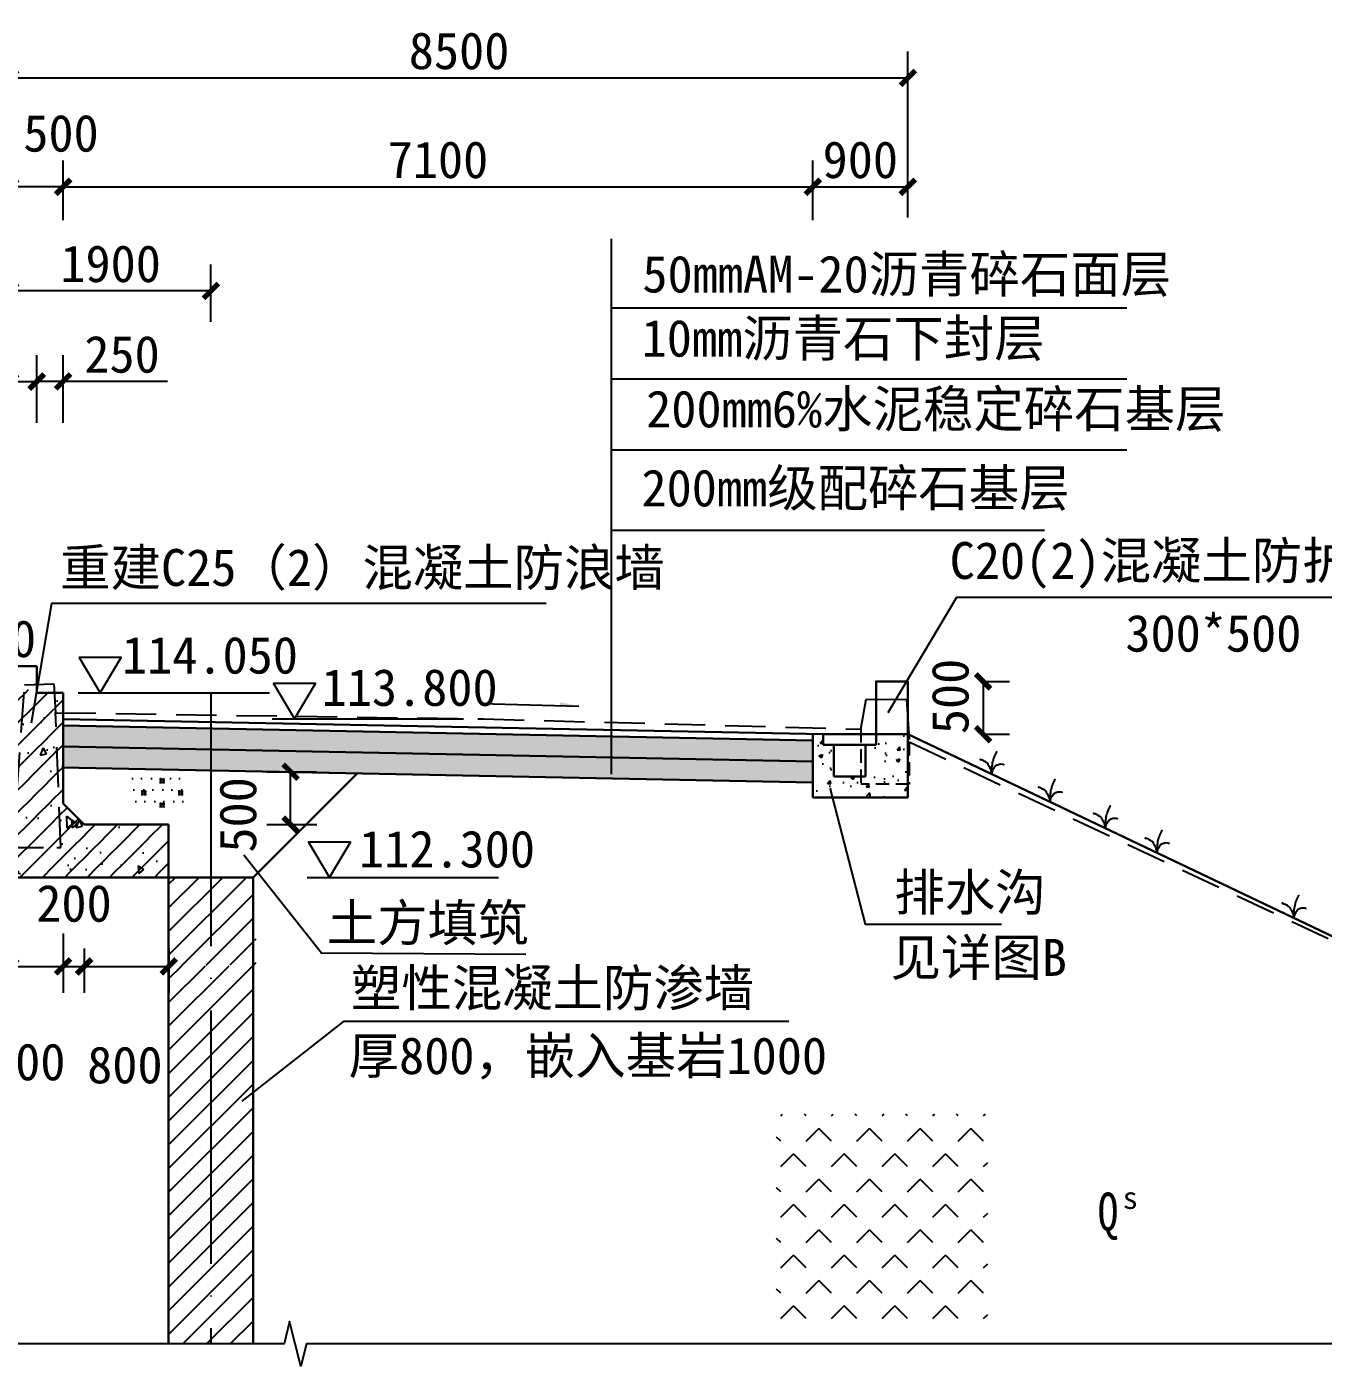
# Model space of a CAD drawing. Header units: millimetres. Extents: x 2456 to 5353, y 685 to 1986.
# Drawn here: x 3721.7 to 3844.5, y 1548.1 to 1674.9 of the extents above; entities that cross this region are included whole.
import ezdxf
from ezdxf.enums import TextEntityAlignment as Align

# ---------------------------------------------------------------- set-up
doc = ezdxf.new("R2010")
doc.units = ezdxf.units.MM
for name, pattern in [('ACAD_ISO04W100', [30, 24, -3, 0, -3]), ('DASHED', [19.05, 12.7, -6.35]), ('line6', [20, 10, 0, 10])]:
    doc.linetypes.add(name, pattern=pattern)
doc.layers.get('0').update_dxf_attribs({"color": 10})
doc.layers.add('0-剖面粗线TS', color=7, linetype='Continuous', lineweight=30)
doc.layers.add('结构线', color=201, linetype='Continuous', lineweight=30)
for name, color, linetype in [('0-地质', 7, 'Continuous'), ('A副坝--文字', 2, 'Continuous'), ('grass', 7, 'Continuous'), ('TXT-DIM', 7, 'Continuous'), ('TXT-NOTE', 2, 'Continuous'), ('中心线', 1, 'ACAD_ISO04W100'), ('标注', 7, 'Continuous')]:
    doc.layers.add(name, color=color, linetype=linetype)
doc.styles.add('HZ300', font='ROMANS.shx', dxfattribs={"width": 0.7, "bigfont": 'HZTXT5.shx'})
doc.styles.add('st', font='', dxfattribs={"height": 1.23})
doc.styles.add('宋体', font='')
doc.styles.get('st').set_extended_font_data('SimSun')
doc.styles.get('宋体').set_extended_font_data('SimSun')
doc.dimstyles.new('BL100', dxfattribs={"dimtxt": 3, "dimasz": 0.01, "dimexe": 2.5, "dimexo": 2, "dimgap": 0.8, "dimtad": 1, "dimdec": 0, "dimlfac": 100, "dimzin": 0, "dimdsep": 46, "dimtxsty": 'HZ300', "dimblk": '_DIMX', "dimcen": 0.09, "dimclrt": 256, "dimaunit": 1, "dimadec": 0, "dimazin": 0, "dimtfac": 1, "dimtdec": 0, "dimtmove": 2, "dimatfit": 3, "dimldrblk": '_DIMX', "dimfxl": 1, "dimfrac": 2, "dimtolj": 1, "dimtzin": 0, "dimarcsym": 0})

# ---------------------------------------------------------------- blocks, each defined once
blk = doc.blocks.new('_DIMX')
at = {"const_width": 50}
blk.add_lwpolyline([(-70, -70), (70, 70)], dxfattribs=at)
blk = doc.blocks.new('*D56')
at = {"layer": 'Defpoints', "color": 0, "transparency": 16777216}
for p in [(3720.13, 1591.05), (3725.13, 1591.05), (3725.13, 1585.92)]:
    blk.add_point(p, dxfattribs=at)
at = {"layer": 'TXT-DIM', "color": 0, "lineweight": -2, "transparency": 16777216}
for p, q in [((3720.13, 1589.05), (3720.13, 1583.42)), ((3725.13, 1589.05), (3725.13, 1583.42)), ((3720.14, 1585.92), (3725.12, 1585.92))]:
    blk.add_line(p, q, dxfattribs=at)
at = {"layer": 'TXT-DIM', "color": 0, "lineweight": -2, "transparency": 16777216, "xscale": 0.01, "yscale": 0.01, "zscale": 0.01, "rotation": 180}
blk.add_blockref('_DIMX', (3720.13, 1585.92), dxfattribs=at)
at = {"layer": 'TXT-DIM', "color": 0, "lineweight": -2, "transparency": 16777216, "xscale": 0.01, "yscale": 0.01, "zscale": 0.01}
blk.add_blockref('_DIMX', (3725.13, 1585.92), dxfattribs=at)
at = {"layer": 'TXT-DIM', "transparency": 16777216, "insert": (3721.78, 1576.86), "char_height": 3.5, "attachment_point": 5, "style": '宋体'}
blk.add_mtext('\\A1;500', dxfattribs=at)
blk = doc.blocks.new('*D57')
at = {"layer": 'Defpoints', "color": 0, "transparency": 16777216}
for p in [(3725.13, 1589.61), (3727.13, 1589.61), (3727.13, 1585.92)]:
    blk.add_point(p, dxfattribs=at)
at = {"layer": 'TXT-DIM', "color": 0, "lineweight": -2, "transparency": 16777216}
for p, q in [((3725.13, 1587.61), (3725.13, 1583.42)), ((3727.13, 1587.61), (3727.13, 1583.42)), ((3725.14, 1585.92), (3727.12, 1585.92))]:
    blk.add_line(p, q, dxfattribs=at)
at = {"layer": 'TXT-DIM', "color": 0, "lineweight": -2, "transparency": 16777216, "xscale": 0.01, "yscale": 0.01, "zscale": 0.01, "rotation": 180}
blk.add_blockref('_DIMX', (3725.13, 1585.92), dxfattribs=at)
at = {"layer": 'TXT-DIM', "color": 0, "lineweight": -2, "transparency": 16777216, "xscale": 0.01, "yscale": 0.01, "zscale": 0.01}
blk.add_blockref('_DIMX', (3727.13, 1585.92), dxfattribs=at)
at = {"layer": 'TXT-DIM', "transparency": 16777216, "insert": (3726.16, 1591.88), "char_height": 3.5, "attachment_point": 5, "style": '宋体'}
blk.add_mtext('\\A1;200', dxfattribs=at)
blk = doc.blocks.new('*D58')
at = {"layer": 'Defpoints', "color": 0, "transparency": 16777216}
for p in [(3727.13, 1589.61), (3735.13, 1589.61), (3735.13, 1585.92)]:
    blk.add_point(p, dxfattribs=at)
at = {"layer": 'TXT-DIM', "color": 0, "lineweight": -2, "transparency": 16777216}
for p, q in [((3727.13, 1587.61), (3727.13, 1583.42)), ((3735.13, 1587.61), (3735.13, 1583.42)), ((3727.14, 1585.92), (3735.12, 1585.92))]:
    blk.add_line(p, q, dxfattribs=at)
at = {"layer": 'TXT-DIM', "color": 0, "lineweight": -2, "transparency": 16777216, "xscale": 0.01, "yscale": 0.01, "zscale": 0.01, "rotation": 180}
blk.add_blockref('_DIMX', (3727.13, 1585.92), dxfattribs=at)
at = {"layer": 'TXT-DIM', "color": 0, "lineweight": -2, "transparency": 16777216, "xscale": 0.01, "yscale": 0.01, "zscale": 0.01}
blk.add_blockref('_DIMX', (3735.13, 1585.92), dxfattribs=at)
at = {"layer": 'TXT-DIM', "transparency": 16777216, "insert": (3730.98, 1576.57), "char_height": 3.5, "attachment_point": 5, "style": '宋体'}
blk.add_mtext('\\A1;800', dxfattribs=at)
blk = doc.blocks.new('*D60')
at = {"layer": 'Defpoints', "color": 0, "transparency": 16777216}
for p in [(3742.43, 1604.36), (3746.67, 1604.36), (3742.43, 1599.36)]:
    blk.add_point(p, dxfattribs=at)
at = {"layer": 'TXT-DIM', "color": 0, "lineweight": -2, "transparency": 16777216}
for p, q in [((3744.43, 1604.36), (3749.17, 1604.36)), ((3746.67, 1599.37), (3746.67, 1604.35)), ((3744.43, 1599.36), (3749.17, 1599.36))]:
    blk.add_line(p, q, dxfattribs=at)
at = {"layer": 'TXT-DIM', "color": 0, "lineweight": -2, "transparency": 16777216, "xscale": 0.01, "yscale": 0.01, "zscale": 0.01}
for p, rotation in [((3746.67, 1604.36), 90), ((3746.67, 1599.36), 270)]:
    blk.add_blockref('_DIMX', p, dxfattribs=dict(at, rotation=rotation))
at = {"layer": 'TXT-DIM', "transparency": 16777216, "insert": (3741.7, 1600.28), "char_height": 3.5, "attachment_point": 5, "rotation": 90, "style": '宋体'}
blk.add_mtext('\\A1;500', dxfattribs=at)
blk = doc.blocks.new('*D61')
at = {"layer": 'Defpoints', "color": 0, "transparency": 16777216}
for p in [(3805.13, 1670.09), (3720.13, 1655.48), (3805.13, 1655.48)]:
    blk.add_point(p, dxfattribs=at)
at = {"layer": 'TXT-DIM', "color": 0, "lineweight": -2, "transparency": 16777216}
for p, q in [((3720.13, 1657.48), (3720.13, 1672.59)), ((3805.13, 1657.48), (3805.13, 1672.59)), ((3720.14, 1670.09), (3805.12, 1670.09))]:
    blk.add_line(p, q, dxfattribs=at)
at = {"layer": 'TXT-DIM', "color": 0, "lineweight": -2, "transparency": 16777216, "xscale": 0.01, "yscale": 0.01, "zscale": 0.01, "rotation": 180}
blk.add_blockref('_DIMX', (3720.13, 1670.09), dxfattribs=at)
at = {"layer": 'TXT-DIM', "color": 0, "lineweight": -2, "transparency": 16777216, "xscale": 0.01, "yscale": 0.01, "zscale": 0.01}
blk.add_blockref('_DIMX', (3805.13, 1670.09), dxfattribs=at)
at = {"layer": 'TXT-DIM', "transparency": 16777216, "insert": (3762.63, 1672.64), "char_height": 3.5, "attachment_point": 5, "style": '宋体'}
blk.add_mtext('\\A1;8500', dxfattribs=at)
blk = doc.blocks.new('*D62')
at = {"layer": 'Defpoints', "color": 0, "transparency": 16777216}
for p in [(3720.13, 1649.92), (3720.13, 1644.99), (3739.13, 1644.99)]:
    blk.add_point(p, dxfattribs=at)
at = {"layer": 'TXT-DIM', "color": 0, "lineweight": -2, "transparency": 16777216}
for p, q in [((3720.13, 1646.99), (3720.13, 1652.42)), ((3739.13, 1646.99), (3739.13, 1652.42)), ((3739.12, 1649.92), (3720.14, 1649.92))]:
    blk.add_line(p, q, dxfattribs=at)
at = {"layer": 'TXT-DIM', "color": 0, "lineweight": -2, "transparency": 16777216, "xscale": 0.01, "yscale": 0.01, "zscale": 0.01, "rotation": 180}
blk.add_blockref('_DIMX', (3720.13, 1649.92), dxfattribs=at)
at = {"layer": 'TXT-DIM', "color": 0, "lineweight": -2, "transparency": 16777216, "xscale": 0.01, "yscale": 0.01, "zscale": 0.01}
blk.add_blockref('_DIMX', (3739.13, 1649.92), dxfattribs=at)
at = {"layer": 'TXT-DIM', "transparency": 16777216, "insert": (3729.63, 1652.47), "char_height": 3.5, "attachment_point": 5, "style": '宋体'}
blk.add_mtext('\\A1;1900', dxfattribs=at)
blk = doc.blocks.new('*D63')
at = {"layer": 'Defpoints', "color": 0, "transparency": 16777216}
for p in [(3720.13, 1659.77), (3720.13, 1654.63), (3725.13, 1654.63)]:
    blk.add_point(p, dxfattribs=at)
at = {"layer": 'TXT-DIM', "color": 0, "lineweight": -2, "transparency": 16777216}
for p, q in [((3720.13, 1656.63), (3720.13, 1662.27)), ((3725.13, 1656.63), (3725.13, 1662.27)), ((3725.12, 1659.77), (3720.14, 1659.77))]:
    blk.add_line(p, q, dxfattribs=at)
at = {"layer": 'TXT-DIM', "color": 0, "lineweight": -2, "transparency": 16777216, "xscale": 0.01, "yscale": 0.01, "zscale": 0.01, "rotation": 180}
blk.add_blockref('_DIMX', (3720.13, 1659.77), dxfattribs=at)
at = {"layer": 'TXT-DIM', "color": 0, "lineweight": -2, "transparency": 16777216, "xscale": 0.01, "yscale": 0.01, "zscale": 0.01}
blk.add_blockref('_DIMX', (3725.13, 1659.77), dxfattribs=at)
at = {"layer": 'TXT-DIM', "transparency": 16777216, "insert": (3724.93, 1664.83), "char_height": 3.5, "attachment_point": 5, "style": '宋体'}
blk.add_mtext('\\A1;500', dxfattribs=at)
blk = doc.blocks.new('*D64')
at = {"layer": 'Defpoints', "color": 0, "transparency": 16777216}
for p in [(3796.13, 1659.77), (3725.13, 1654.63), (3796.13, 1654.63)]:
    blk.add_point(p, dxfattribs=at)
at = {"layer": 'TXT-DIM', "color": 0, "lineweight": -2, "transparency": 16777216}
for p, q in [((3725.13, 1656.63), (3725.13, 1662.27)), ((3796.13, 1656.63), (3796.13, 1662.27)), ((3725.14, 1659.77), (3796.12, 1659.77))]:
    blk.add_line(p, q, dxfattribs=at)
at = {"layer": 'TXT-DIM', "color": 0, "lineweight": -2, "transparency": 16777216, "xscale": 0.01, "yscale": 0.01, "zscale": 0.01, "rotation": 180}
blk.add_blockref('_DIMX', (3725.13, 1659.77), dxfattribs=at)
at = {"layer": 'TXT-DIM', "color": 0, "lineweight": -2, "transparency": 16777216, "xscale": 0.01, "yscale": 0.01, "zscale": 0.01}
blk.add_blockref('_DIMX', (3796.13, 1659.77), dxfattribs=at)
at = {"layer": 'TXT-DIM', "transparency": 16777216, "insert": (3760.63, 1662.32), "char_height": 3.5, "attachment_point": 5, "style": '宋体'}
blk.add_mtext('\\A1;7100', dxfattribs=at)
blk = doc.blocks.new('*D65')
at = {"layer": 'Defpoints', "color": 0, "transparency": 16777216}
for p in [(3805.13, 1659.77), (3796.13, 1654.87), (3805.13, 1654.87)]:
    blk.add_point(p, dxfattribs=at)
at = {"layer": 'TXT-DIM', "color": 0, "lineweight": -2, "transparency": 16777216}
for p, q in [((3796.13, 1656.87), (3796.13, 1662.27)), ((3805.13, 1656.87), (3805.13, 1662.27)), ((3796.14, 1659.77), (3805.12, 1659.77))]:
    blk.add_line(p, q, dxfattribs=at)
at = {"layer": 'TXT-DIM', "color": 0, "lineweight": -2, "transparency": 16777216, "xscale": 0.01, "yscale": 0.01, "zscale": 0.01, "rotation": 180}
blk.add_blockref('_DIMX', (3796.13, 1659.77), dxfattribs=at)
at = {"layer": 'TXT-DIM', "color": 0, "lineweight": -2, "transparency": 16777216, "xscale": 0.01, "yscale": 0.01, "zscale": 0.01}
blk.add_blockref('_DIMX', (3805.13, 1659.77), dxfattribs=at)
at = {"layer": 'TXT-DIM', "transparency": 16777216, "insert": (3800.63, 1662.32), "char_height": 3.5, "attachment_point": 5, "style": '宋体'}
blk.add_mtext('\\A1;900', dxfattribs=at)
blk = doc.blocks.new('*D66')
at = {"layer": 'Defpoints', "color": 0, "transparency": 16777216}
for p in [(3810.05, 1612.92), (3810.05, 1607.92), (3812.26, 1607.92)]:
    blk.add_point(p, dxfattribs=at)
at = {"layer": 'TXT-DIM', "color": 0, "lineweight": -2, "transparency": 16777216}
for p, q in [((3812.05, 1612.92), (3814.76, 1612.92)), ((3812.26, 1612.91), (3812.26, 1607.93)), ((3812.05, 1607.92), (3814.76, 1607.92))]:
    blk.add_line(p, q, dxfattribs=at)
at = {"layer": 'TXT-DIM', "color": 0, "lineweight": -2, "transparency": 16777216, "xscale": 0.01, "yscale": 0.01, "zscale": 0.01}
for p, rotation in [((3812.26, 1612.92), 90), ((3812.26, 1607.92), 270)]:
    blk.add_blockref('_DIMX', p, dxfattribs=dict(at, rotation=rotation))
at = {"layer": 'TXT-DIM', "transparency": 16777216, "insert": (3809.16, 1611.5), "char_height": 3.5, "attachment_point": 5, "rotation": 90, "style": '宋体'}
blk.add_mtext('\\A1;500', dxfattribs=at)
blk = doc.blocks.new('$_grass2')
for points in [[(1.75, 1.86), (1.71, 1.9), (1.79, 1.9), (1.64, 1.9), (1.56, 1.86), (1.44, 1.86), (1.36, 1.81), (1.29, 1.76), (1.21, 1.72), (1.13, 1.72), (1.09, 1.62), (1.01, 1.62), (0.94, 1.58), (0.86, 1.53), (0.74, 1.44), (0.66, 1.34), (0.66, 1.25), (0.58, 1.16), (0.51, 1.11), (0.51, 1.02), (0.43, 1.02), (0.39, 0.88), (0.35, 0.79), (0.27, 0.74), (0.27, 0.65), (0.23, 0.56), (0.2, 0.46), (0.12, 0.28), (0.08, 0.18), (0, 0), (0, 0.14), (0.04, 0.23), (0.04, 0.6), (0.08, 0.7), (0.08, 1.16), (0.04, 1.3), (0.04, 1.58), (0, 1.72), (0, 1.81), (-0.04, 1.9), (-0.04, 2.09), (-0.08, 2.18), (-0.08, 2.27), (-0.16, 2.37), (-0.16, 2.46), (-0.19, 2.55), (-0.23, 2.64), (-0.27, 2.74), (-0.31, 2.83), (-0.35, 2.92), (-0.39, 3.02), (-0.39, 3.11), (-0.39, 3.06)], [(0.08, 0), (0.04, 0.09), (0.04, 0.18), (0, 0.28), (-0.04, 0.37), (-0.04, 0.46), (-0.08, 0.56), (-0.08, 0.65), (-0.16, 0.7), (-0.16, 0.79), (-0.23, 0.83), (-0.23, 0.93), (-0.31, 1.02), (-0.35, 1.11), (-0.43, 1.16), (-0.47, 1.25), (-0.55, 1.3), (-0.62, 1.34), (-0.7, 1.34), (-0.78, 1.39), (-0.86, 1.44), (-0.97, 1.44), (-1.05, 1.48), (-1.36, 1.48), (-1.44, 1.44), (-1.52, 1.44), (-1.52, 1.48)]]:
    blk.add_lwpolyline(points)
blk = doc.blocks.new('_grass2')
at = {"layer": 'grass'}
blk.add_blockref('$_grass2', (0, 0), dxfattribs=at)
blk = doc.blocks.new('*D67')
at = {"layer": 'Defpoints', "color": 0, "transparency": 16777216}
for p in [(3722.63, 1641.34), (3722.63, 1637.42), (3725.13, 1635.42)]:
    blk.add_point(p, dxfattribs=at)
at = {"layer": 'TXT-DIM', "color": 0, "lineweight": -2, "transparency": 16777216}
for p, q in [((3722.63, 1639.42), (3722.63, 1643.84)), ((3725.13, 1637.42), (3725.13, 1643.84)), ((3725.12, 1641.34), (3722.64, 1641.34)), ((3735.01, 1641.34), (3725.13, 1641.34))]:
    blk.add_line(p, q, dxfattribs=at)
at = {"layer": 'TXT-DIM', "color": 0, "lineweight": -2, "transparency": 16777216, "xscale": 0.01, "yscale": 0.01, "zscale": 0.01, "rotation": 180}
blk.add_blockref('_DIMX', (3722.63, 1641.34), dxfattribs=at)
at = {"layer": 'TXT-DIM', "color": 0, "lineweight": -2, "transparency": 16777216, "xscale": 0.01, "yscale": 0.01, "zscale": 0.01}
blk.add_blockref('_DIMX', (3725.13, 1641.34), dxfattribs=at)
at = {"layer": 'TXT-DIM', "transparency": 16777216, "insert": (3730.71, 1643.89), "char_height": 3.5, "attachment_point": 5, "style": '宋体'}
blk.add_mtext('\\A1;250', dxfattribs=at)
blk = doc.blocks.new('*D68')
at = {"layer": 'Defpoints', "color": 0, "transparency": 16777216}
for p in [(3720.13, 1641.3), (3720.13, 1635.42), (3722.63, 1635.42)]:
    blk.add_point(p, dxfattribs=at)
at = {"layer": 'TXT-DIM', "color": 0, "lineweight": -2, "transparency": 16777216}
for p, q in [((3720.13, 1637.42), (3720.13, 1643.8)), ((3722.63, 1637.42), (3722.63, 1643.8)), ((3722.62, 1641.3), (3720.14, 1641.3))]:
    blk.add_line(p, q, dxfattribs=at)
at = {"layer": 'TXT-DIM', "color": 0, "lineweight": -2, "transparency": 16777216, "xscale": 0.01, "yscale": 0.01, "zscale": 0.01, "rotation": 180}
blk.add_blockref('_DIMX', (3720.13, 1641.3), dxfattribs=at)
at = {"layer": 'TXT-DIM', "color": 0, "lineweight": -2, "transparency": 16777216, "xscale": 0.01, "yscale": 0.01, "zscale": 0.01}
blk.add_blockref('_DIMX', (3722.63, 1641.3), dxfattribs=at)
at = {"layer": 'TXT-DIM', "transparency": 16777216, "insert": (3715.16, 1644.7), "char_height": 3.5, "attachment_point": 5, "style": '宋体'}
blk.add_mtext('\\A1;250', dxfattribs=at)

msp = doc.modelspace()

# ---------------------------------------------------------------- hatches: boundary and pattern name
h = msp.add_hatch()
h.set_pattern_fill('钢筋混凝土', color=0, angle=45, style=0)
h.set_pattern_definition([(95, (-142.433, 1288.3356), (5.51552, 4.628071), [0.75, -8.25]), (40, (-142.433, 1288.3356), (-6.299922, 4.337681), [0.6, -6.6]), (145.4514, (-141.974, 1288.721), (-0.784395, 8.965753), [0.637402, -7.011421]), (91.1842, (-143.8475, 1289.75), (8.71693, 6.376138), [1.125, -12.375]), (141.6356, (-143.121, 1290.281), (-0.27899, 13.497117), [0.956103, -10.51713]), (36.1842, (-143.848, 1289.75), (-0.279, 13.497117), [0.9, -9.9]), (66, (-142.787, 1290.1034), (7.067716, 1.373825), [0.75, -8.25]), (11, (-142.787, 1290.103), (-3.407086, 6.848084), [0.6, -6.6]), (116.4514, (-142.198, 1290.218), (3.660636, 8.221906), [0.637402, -7.011421]), (82.5, (-142.4333, 1288.3356), (-2.2679319, 2.4398982), [0, -6.52, 0, -6.7, 0, -6.625]), (52.5, (-142.4333, 1288.3356), (-0.9287294, 4.6490945), [0, -3.82, 0, -6.37, 0, -2.525]), (12.5, (-144.0101, 1286.7587), (3.9341817, 3.6152076), [0, -2.5, 0, -7.8, 0, -10.35]), (2.5, (-144.7172, 1286.0516), (3.4159, 4.831598), [0, -3.25, 0, -5.18, 0, -7.35]), (45, (-142.4333, 1288.3356), (-1.0606602, 1.0606602), [1])])
h.paths.add_polyline_path([(3724.4152, 1609.9667), (3723.6255, 1611.8559), (3722.1255, 1611.8559), (3721.4858, 1612.5859), (3720.7359, 1602.3959), (3720.7359, 1597.1879), (3724.9229, 1597.1879)])
h.paths.add_polyline_path([(3735.1255, 1599.3559), (3730.1255, 1599.3559), (3727.1255, 1599.3559), (3725.1255, 1601.3559), (3725.1255, 1604.3559), (3725.1255, 1609.9456), (3724.4156, 1609.9559), (3724.9229, 1597.1879), (3720.7359, 1597.1879), (3720.7359, 1602.3959), (3720.1255, 1602.1618), (3720.1255, 1594.3559), (3735.1255, 1594.3559)])
h.paths.add_polyline_path([(3725.1255, 1611.8559), (3724.3049, 1611.8559), (3724.4158, 1609.9559), (3725.1255, 1609.9456)])
h.paths.add_polyline_path([(3722.1255, 1613.1583), (3720.1255, 1613.1583), (3720.1255, 1602.1618), (3720.7359, 1602.3959), (3721.4858, 1612.5859), (3722.1255, 1612.6113)])
h = msp.add_hatch()
h.set_pattern_fill('碎石', color=0, scale=3, style=0)
h.set_pattern_definition([(0, (639.303, 1875.0502), (0.75, 0.75), [0.225, -2.025]), (45, (639.303, 1875.0502), (-0.75, 1.5), [0.159099, -0.90156115]), (135, (639.528, 1875.05023), (-1.5, 0.75), [0.159099, -3.0228815]), (0, (640.053, 1875.0502), (0.75, 0.75), [0.15, -2.1]), (90, (640.053, 1875.0502), (0.75, 0.75), [0.15, -2.1]), (135, (640.203, 1875.05023), (-1.5, 0.75), [0.21213203, -2.9698485]), (0, (640.803, 1875.0502), (0.75, 0.75), [0.18, -2.07]), (90, (640.983, 1875.0502), (0.75, 0.75), [0.18, -2.07]), (45, (640.803, 1875.0502), (-0.75, 1.5), [0.25455844, -0.80610173])])
h.paths.add_polyline_path([(3796.1255, 1607.3358), (3725.1255, 1608.7558), (3725.1255, 1604.755), (3796.1255, 1603.335)])
h = msp.add_hatch()
h.set_pattern_fill('三角、点混合（混凝土）', color=0, scale=0.02, style=0)
h.set_pattern_definition([(50, (3800.4698, 1606.7415), (3.6437, -0.3188), [0.381, -4.191]), (355, (3800.4698, 1606.7415), (-0.7049, 3.8211), [0.3048, -3.3528]), (100.45, (3800.7734, 1606.715), (2.9389, 3.5023), [0.3238, -3.5618]), (46.184, (3800.47, 1607.7575), (5.4216, -0.8408), [0.5715, -6.2865]), (96.636, (3800.9216, 1607.6874), (4.748, 4.9485), [0.4857, -5.3427]), (351.184, (3800.47, 1607.7575), (4.748, 4.9485), [0.4572, -5.0292]), (21, (3800.9778, 1607.5035), (3.0323, -2.0453), [0.381, -4.191]), (326, (3800.9778, 1607.5035), (1.236, 3.6838), [0.3048, -3.3528]), (71.45, (3801.2305, 1607.333), (4.2683, 1.6385), [0.3238, -3.5618]), (37.5, (3800.4698, 1606.7415), (0.06177, 1.6911), [0, -3.31216, 0, -3.4036, 0, -3.3655]), (7.5, (3800.4698, 1606.7415), (1.3364, 2.0036), [0, -1.94056, 0, -3.23596, 0, -1.2827]), (327.5, (3799.337, 1606.7415), (2.71181, -0.11457), [0, -1.27, 0, -3.9624, 0, -5.2578]), (317.5, (3798.829, 1606.7415), (2.9626, 0.5085), [0, -1.651, 0, -2.63144, 0, -3.7338])])
h.paths.add_polyline_path([(3805.2658, 1607.8135), (3806.1255, 1607.9159), (3802.1255, 1607.9159), (3802.1255, 1606.9159), (3801.1255, 1606.9159), (3801.1255, 1603.9159), (3798.1255, 1603.9159), (3798.1255, 1606.9159), (3797.1255, 1606.9159), (3797.1255, 1607.9159), (3796.1255, 1607.9159), (3796.1255, 1601.9159), (3805.1255, 1601.9159)])
h = msp.add_hatch()
h.set_pattern_fill('回填土', color=0, scale=5, style=0)
h.set_pattern_definition([(0, (1139.2639, 346.436), (0.75, 1.1), [0, -0.85, 0, -0.95]), (0, (1139.0139, 346.436), (1.75, 1.15), [0.5, -3]), (0, (1139.0139, 346.686), (1.75, 1.15), [0.5, -3]), (90, (1139.1389, 346.311), (-1.75, 1.15), [0.5, -1.8]), (90, (1139.3889, 346.311), (-1.75, 1.15), [0.5, -1.8])])
h.paths.add_polyline_path([(3736.5366, 1604.0659), (3731.5914, 1604.0659), (3731.5914, 1600.7709), (3736.5366, 1600.7709)])
h = msp.add_hatch()
h.set_pattern_fill('ANSI31', color=0, scale=0.5, style=0)
h.set_pattern_definition([(45, (1401.4293, 317.4496), (-1.122532, 1.122532), [])])
h.paths.add_polyline_path([(3739.1255, 1594.3559), (3735.1255, 1594.3559), (3735.1255, 1550.1647), (3739.1255, 1550.1647)])
h.paths.add_polyline_path([(3739.1255, 1550.1647), (3743.1255, 1550.1647), (3743.1255, 1594.3559), (3739.1255, 1594.3559)])
h.paths.add_polyline_path([(3734.8255, 1585.9726), (3743.4255, 1585.9726), (3743.4255, 1590.4726), (3743.1255, 1586.1088)])
at = {"layer": '0-地质', "linetype": 'Continuous'}
h = msp.add_hatch(dxfattribs=at)
h.set_pattern_fill('QG02', color=0, scale=1.2, style=0, pattern_type=2)
h.set_pattern_definition([(45, (3802.702, 1566.9577), (-2.4, 2.4), [1.69706, -1.69706]), (135, (3805.102, 1566.9577), (-2.4, -2.4), [1.69706, -1.69706])])
h.paths.add_polyline_path([(3812.6982, 1571.9305), (3793.1251, 1571.9305), (3792.7055, 1571.7841), (3792.7055, 1551.8371), (3812.6982, 1551.8371)])

# ---------------------------------------------------------------- linework, layer by layer
at = {"color": 0, "linetype": 'DASHED', "ltscale": 0.3}
for points in [[(3591.9754, 1550.1647), (3720.7359, 1602.3959), (3721.4858, 1612.5859), (3724.2558, 1612.6959), (3724.4158, 1609.9559), (3764.9858, 1609.3659), (3800.6858, 1608.3959), (3801.1958, 1611.2459), (3805.0058, 1611.2059), (3805.2658, 1607.1859), (3899.3399, 1563.0519)], [(3724.9229, 1597.1879), (3724.4152, 1609.9667)]]:
    msp.add_lwpolyline(points, dxfattribs=at)
at = {"color": 0, "linetype": 'DASHED', "ltscale": 0.1}
for points in [[(3800.6858, 1608.3959), (3800.6858, 1603.1846)], [(3805.2658, 1607.1859), (3805.2658, 1603.1846), (3800.6858, 1603.1846)]]:
    msp.add_lwpolyline(points, dxfattribs=at)
at = {"color": 0, "linetype": 'DASHED', "ltscale": 0.2}
msp.add_lwpolyline([(3720.7359, 1602.3959), (3720.7359, 1597.1879), (3724.9229, 1597.1879)], dxfattribs=at)
at = {"layer": '0-剖面粗线TS', "color": 0}
msp.add_line((3743.1255, 1594.3559), (3753.0265, 1604.257), dxfattribs=at)
at = {"layer": '0-剖面粗线TS', "color": 0, "flags": 128}
for points in [[(3722.6255, 1614.3583), (3697.1255, 1614.3583)], [(3725.1255, 1611.8559), (3722.6255, 1611.8559), (3722.6255, 1614.3583)], [(3805.1267, 1607.8559), (3805.1267, 1612.9159), (3802.1255, 1612.9159), (3802.1255, 1607.9159)], [(3725.1255, 1601.3559), (3725.1255, 1611.8559)], [(3725.1135, 1608.756), (3796.1255, 1607.3358)], [(3805.1255, 1607.9159), (3926.4031, 1550.1647)], [(3725.0735, 1606.7564), (3796.1255, 1605.3354)], [(3725.0335, 1604.7568), (3796.1255, 1603.335)], [(3725.1255, 1601.3559), (3727.1255, 1599.3559)], [(3727.1255, 1599.3559), (3735.1255, 1599.3559)], [(3735.1255, 1594.3559), (3735.1255, 1599.3559)], [(3720.1255, 1594.3559), (3743.1255, 1594.3559)]]:
    msp.add_lwpolyline(points, dxfattribs=at)
at = {"layer": '0-剖面粗线TS', "color": 0, "linetype": 'Continuous', "flags": 128}
for points in [[(3725.1255, 1609.3559), (3797.1255, 1607.9159)], [(3796.1255, 1601.9159), (3796.1255, 1607.9159)], [(3805.1267, 1607.9159), (3797.1255, 1607.9159), (3797.1255, 1606.9159)], [(3802.1255, 1607.9159), (3802.1255, 1606.9159)], [(3805.1255, 1601.9159), (3805.1255, 1607.9159)], [(3802.1255, 1606.9159), (3797.1255, 1606.9159)], [(3798.1255, 1603.9159), (3798.1255, 1606.9159)], [(3801.1255, 1603.9159), (3801.1255, 1606.9159)], [(3798.1255, 1603.9159), (3801.1255, 1603.9159)], [(3796.1255, 1601.9159), (3805.1255, 1601.9159)]]:
    msp.add_lwpolyline(points, dxfattribs=at)
at = {"layer": 'A副坝--文字', "color": 0}
msp.add_lwpolyline([(3777.0801, 1604.1397), (3777.0801, 1654.8493)], dxfattribs=at)
at = {"layer": 'TXT-NOTE', "color": 0}
for p, q in [((3726.5416, 1611.8559), (3744.6609, 1611.8559)), ((3764.6834, 1610.8374), (3773.9873, 1610.5715)), ((3744.9427, 1609.3759), (3763.0619, 1609.3759)), ((3748.2587, 1594.3559), (3766.378, 1594.3559)), ((3751.7224, 1580.7456), (3742.0601, 1573.1456)), ((3751.7224, 1580.7456), (3793.8753, 1580.7456))]:
    msp.add_line(p, q, dxfattribs=at)
for points in [[(3777.0801, 1648.3016), (3825.8627, 1648.3016)], [(3777.0801, 1641.5824), (3825.8627, 1641.5824)], [(3777.0801, 1634.8631), (3825.8627, 1634.8631)], [(3777.0801, 1627.2521), (3818.0842, 1627.2521)], [(3722.1468, 1608.9868), (3724.0768, 1620.3419), (3770.8667, 1620.3419)], [(3797.7668, 1602.7208), (3801.0761, 1589.9258), (3813.999, 1589.9258)], [(3936.6815, 1550.1647), (3748.1682, 1550.1647), (3747.6402, 1548.0526), (3746.5842, 1552.2767), (3746.0562, 1550.1647), (3576.6313, 1550.1647)]]:
    msp.add_lwpolyline(points, dxfattribs=at)
for points in [[(3728.642, 1611.8559), (3730.6387, 1615.1901), (3726.6452, 1615.1901)], [(3747.043, 1609.3759), (3749.0398, 1612.7101), (3745.0463, 1612.7101)], [(3750.359, 1594.3559), (3752.3558, 1597.6901), (3748.3623, 1597.6901)]]:
    msp.add_lwpolyline(points, close=True, dxfattribs=at)
at = {"layer": 'TXT-NOTE', "color": 0, "flags": 128}
msp.add_lwpolyline([(3768.9555, 1587.0589), (3749.5934, 1587.1939), (3742.2479, 1596.457)], dxfattribs=at)
at = {"layer": 'TXT-NOTE', "color": 0}
msp.add_solid([(3773.9873, 1610.5715), (3772.188, 1610.6229), (3772.1973, 1610.9468)], dxfattribs=at)
at = {"layer": '中心线', "color": 0}
msp.add_line((3739.1255, 1611.8559), (3739.1255, 1550.1647), dxfattribs=at)
at = {"layer": '标注', "color": 0, "linetype": 'Continuous', "flags": 128}
msp.add_lwpolyline([(3850.291, 1620.8561), (3809.7386, 1620.8561), (3803.2266, 1609.9612)], dxfattribs=at)
at = {"layer": '结构线', "color": 0}
for p, q in [((3731.1255, 1594.3559), (3739.1255, 1594.3559)), ((3735.1255, 1594.3559), (3735.1255, 1550.1647)), ((3743.1255, 1594.3559), (3743.1255, 1550.1647))]:
    msp.add_line(p, q, dxfattribs=at)

# ---------------------------------------------------------------- block references
at = {"layer": 'grass', "color": 0, "xscale": -0.6911999980133074, "yscale": 0.6911999983196437, "zscale": 0.6911999982720003, "rotation": 355.951875635451}
for p in [(3813.112, 1604.1347), (3818.6375, 1601.5035), (3823.8705, 1599.0116), (3828.7601, 1596.6832), (3841.7255, 1590.5092)]:
    msp.add_blockref('_grass2', p, dxfattribs=at)

# ---------------------------------------------------------------- texts
at = {"layer": '0-地质', "color": 0, "linetype": 'line6', "style": 'st', "width": 0.8}
msp.add_text('Q', height=3.6, dxfattribs=at).set_placement((3823.112, 1560.9031))
at = {"layer": '0-地质', "color": 0, "linetype": 'line6', "style": 'st'}
msp.add_text('s', height=2.1, dxfattribs=at).set_placement((3825.4881, 1562.9551))
at = {"layer": 'TXT-DIM', "color": 0, "linetype": 'Continuous', "style": '宋体'}
for s, p in [('50mmAM-20沥青碎石面层', (3805.0277, 1651.5124)), ('10mm沥青石下封层', (3799.0045, 1645.4338)), ('200mm6%%%水泥稳定碎石基层', (3807.7789, 1638.736)), ('200mm级配碎石基层', (3800.1779, 1631.2503)), ('C20(2)混凝土防护墙', (3830.5631, 1624.3758)), ('重建C25（2）混凝土防浪墙', (3753.4845, 1623.7129)), ('300*500', (3834.0683, 1617.4928)), ('114.300', (3714.2421, 1616.9728)), ('114.050', (3739.0369, 1615.4109)), ('113.800', (3757.9488, 1612.354)), ('112.300', (3761.4881, 1597.0481)), ('排水沟', (3811.0163, 1592.9479)), ('土方填筑', (3759.6493, 1590.0511)), ('见详图B', (3811.8469, 1586.7802)), ('塑性混凝土防渗墙', (3771.4897, 1583.8943)), ('厚800，嵌入基岩1000', (3774.8257, 1577.4717))]:
    msp.add_text(s, height=3.5, dxfattribs=at).set_placement(p, align=Align.MIDDLE_CENTER)

# ---------------------------------------------------------------- dimensions: what is measured, and where the dimension line sits
at = {"layer": 'TXT-DIM', "color": 0}
for base, p1, p2, picture, middle in [((3805.1255, 1670.0862), (3720.1255, 1655.4848), (3805.1255, 1655.4848), '*D61', (3762.6255, 1672.6362)), ((3796.1255, 1659.7662), (3725.1255, 1654.6324), (3796.1255, 1654.6324), '*D64', (3760.6255, 1662.3162)), ((3805.1255, 1659.7662), (3796.1255, 1654.8725), (3805.1255, 1654.8725), '*D65', (3800.6255, 1662.3162)), ((3720.1255, 1649.9224), (3739.1255, 1644.9859), (3720.1255, 1644.9859), '*D62', (3729.6255, 1652.4724))]:
    dim = msp.add_linear_dim(base=base, p1=p1, p2=p2, dimstyle='BL100', override={"dimtxt": 3.5, "dimtxsty": '宋体'}, dxfattribs=at)
    dim.commit()
    dim.dimension.update_dxf_attribs({"geometry": picture, "text_midpoint": middle})
for base, p1, p2, override, picture, middle in [((3720.1255, 1659.7662), (3725.1255, 1654.6324), (3720.1255, 1654.6324), {"dimtxt": 3.5, "dimtxsty": '宋体'}, '*D63', (3724.9307, 1664.8344)), ((3720.1255, 1641.2973), (3722.6255, 1635.4211), (3720.1255, 1635.4211), {"dimtxt": 3.5, "dimtxsty": '宋体'}, '*D68', (3715.157, 1644.7021)), ((3722.6255, 1641.3436), (3725.1255, 1635.4211), (3722.6255, 1637.4211), {"dimtxt": 3.5, "dimtxsty": '宋体', "dimtmove": 1}, '*D67', (3730.7061, 1641.9634)), ((3727.1255, 1585.9226), (3725.1255, 1589.6074), (3727.1255, 1589.6074), {"dimtxt": 3.5, "dimtxsty": '宋体'}, '*D57', (3726.1636, 1591.877)), ((3725.1255, 1585.9226), (3720.1255, 1591.0451), (3725.1255, 1591.0451), {"dimtxt": 3.5, "dimtxsty": '宋体'}, '*D56', (3721.7831, 1576.8632)), ((3735.1255, 1585.9226), (3727.1255, 1589.6074), (3735.1255, 1589.6074), {"dimtxt": 3.5, "dimtxsty": '宋体'}, '*D58', (3730.9775, 1576.5744))]:
    dim = msp.add_linear_dim(base=base, p1=p1, p2=p2, dimstyle='BL100', override=override, dxfattribs=at)
    dim.commit()
    dim.dimension.update_dxf_attribs({"geometry": picture, "text_midpoint": middle, "dimtype": 160})
for base, p1, p2, picture, middle in [((3812.2643, 1607.9159), (3810.0507, 1612.9159), (3810.0507, 1607.9159), '*D66', (3809.1576, 1611.5028)), ((3746.6691, 1604.3559), (3742.4307, 1599.3559), (3742.4307, 1604.3559), '*D60', (3741.7003, 1600.2756))]:
    dim = msp.add_linear_dim(base=base, p1=p1, p2=p2, angle=90, dimstyle='BL100', override={"dimtxt": 3.5, "dimtxsty": '宋体'}, dxfattribs=at)
    dim.commit()
    dim.dimension.update_dxf_attribs({"geometry": picture, "text_midpoint": middle, "dimtype": 160})

doc.saveas('drawing.dxf')
